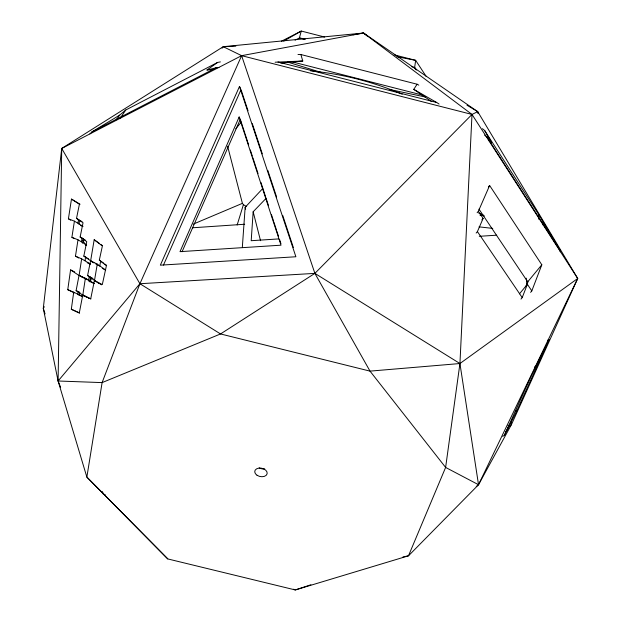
<?xml version="1.0" encoding="UTF-8"?>
<svg xmlns="http://www.w3.org/2000/svg" width="621" height="621" viewBox="0 0 621 621"><rect width="100%" height="100%" fill="white"/><g stroke="black" fill="none" stroke-linecap="round" stroke-linejoin="round"><path stroke-width="0.93" d="M476.253 486.507L478.527 484.722L577.716 278.48L471.999 114.443L363.541 33.014L241.623 55.665L61.72 148.45L58.102 380.999L86.862 477.107L167.81 558.939L295.293 589.95L408.494 555.811L478.527 484.722L511.432 424.593L577.716 278.48L477.72 111.64L363.541 33.014L223.257 46.691L61.72 148.45L43.284 308.365L58.102 380.999L60.602 387.263M90.371 276.826L90.061 282.058L91.846 277.548M79.441 294.959L79.612 292.204M82.624 243.176L83.431 238.938M265.866 198.588L253.158 211.761L251.202 240.707L278.798 238.906M242.345 247.174L245.155 207.305L262.885 188.38M78.999 224.282L79.504 220.471M74.349 292.895L67.759 289.697L70.569 269.902L74.691 271.92M79.604 313.209L71.314 309.25L73.713 292.196L67.759 289.697M78.005 292.025L78.021 294.649M81.118 276.547L79.108 275.367L81.654 258.856L75.475 256.139L77.998 239.815L71.904 237.292L74.411 221.154L68.411 218.802L71.477 199.093L80.062 204.27M86.303 297.009L82.818 294.983L85.38 278.278L79.108 275.367M85.038 260.688L85.675 256.613M83.121 277.463L88.663 280.133L89.121 277.191M77.951 223.172L78.533 219.477M81.444 241.864L82.073 237.835M93.034 262.504L90.635 260.82L94.19 239.729L99.43 243.455M96.302 281.771L94.493 280.498L97.264 264.104L90.635 260.82M99.733 266.324L100.594 261.27M70.569 269.902L79.022 275.476L76.111 290.589L82.733 295.084L79.333 312.798L71.314 309.25M93.01 262.38L83.819 256.1L86.761 241.647L80.132 237.051L83.043 222.745L76.523 218.375L79.403 204.208L71.477 199.093M96.294 281.701L87.577 275.53L90.55 260.929M94.408 280.599L90.705 298.833L82.818 294.983M94.493 280.498L102.31 284.581L106.408 265.718L99.321 260.106L102.38 245.994L94.19 239.729M237.16 225.004L243.409 204.635L242.407 203.354L227.604 146.214M530.598 292.367L531.809 290.9L541.815 264.794L489.627 185.485L488.385 186.921M520.98 299.081L522.214 297.591L527.369 284.294L531.809 290.9M525.785 286.762L527.718 281.818L541.815 264.794M476.167 233.046L477.417 231.594L483.115 218.406L478.349 211.311L489.627 185.485M239.139 117.004L180.005 251.652L281.01 245.186L239.139 117.004L239.923 118.541M182.054 251.761L240.311 119.31L241.142 121.84M163.455 265.105L241.026 89.587L248.02 110.701M239.489 86.443L160.35 265.167L295.883 256.76L239.489 86.443L240.637 88.803M502.746 436.322L504.392 435.298L531.009 376.411L549.158 339.423L547.559 340.339M505.339 431.642L506.953 430.648L509.593 424.803L507.978 425.804M506.953 430.648L517.138 410.101L549.158 339.423M504.392 435.298L509.593 424.803M44.332 306.735L43.284 308.365L45.069 313.9M431.215 101.262L413.765 89.346L417.102 84.223L418.787 85.147M120.373 118.044L125.76 109.995L217.591 62.434L220.408 61.898M116.251 119.791L119.682 115.126L125.76 109.995M222.077 48.228L223.257 46.691L235.817 46.164M235.801 128.795L241.282 122.104M519.459 293.849L527.369 284.294M481.888 219.834L483.115 218.406M477.114 212.739L478.349 211.311M509.43 426.689L511.432 424.593L511.246 422.668M89.905 133.911L91.955 131.877L119.682 115.126M577.716 278.48L459.936 363.533L370.015 371.125L220.533 333.951L139.911 283.727L61.72 148.45M213.663 69.373L206.956 70.002L217.591 62.434M515.492 411.102L517.138 410.101M534.526 367.011L536.179 366.041M283.673 41.118L301.263 31.05L324.698 37.05M91.955 131.877L216.085 67.813L218.949 67.487M281.476 41.211L301.263 31.05L299.384 37.966L295.091 40.155M477.96 113.55L477.72 111.64L471.999 114.443L314.886 273.38L220.533 333.951L102.108 382.606L58.102 380.999L139.911 283.727L241.623 55.665L471.999 114.443L459.936 363.533L445.622 467.427L408.494 555.811L402.928 556.967M193.263 224.119L242.407 203.354M310.896 584.772L295.293 589.95L293.516 589.205M206.956 70.002L216.085 67.813M353.038 34.753L363.541 33.014L367.298 36.08M280.739 63.07L302.776 61.005L300.859 54.524L297.995 54.493M275.126 62.209L302.776 61.005M192.432 227.791L244.674 224.243M479.28 236.306L496.707 235.196M479.039 226.867L492.763 228.396M479.924 215.091L484.473 215.953M305.051 39.061L299.384 37.966L305.004 39.402M396.749 56.705L415.651 60.338L426.185 76.437M389.212 89.432L425.3 96.961M411.839 66.742L414.649 67.464L416.349 69.808M300.859 54.524L417.102 84.223M291.715 61.72L422.831 95.184M277.975 61.991L436.672 102.488L439.07 104.049M394.087 54.819L415.651 60.338L414.649 67.464L416.241 69.886M287.562 62.038L320.746 72.284M80.388 225.431L81.141 225.734M81.522 225.881L82.663 226.323M85.488 244.62L86.257 244.946M78.393 294.812L79.519 295.285M79.892 295.441L82.531 296.551M478.713 213.065L483.146 214.959M87.196 262.73L87.98 263.071M88.368 263.242L90.317 264.096M91.101 282.097L92.599 282.796M92.979 282.966L94.105 283.494M90.876 298.949L82.733 295.084M76.111 290.589L78.603 291.785M79.232 292.087L79.853 292.39M80.598 276.244L82.616 277.214M73.713 292.196L83.043 296.729M223.257 46.691L241.623 55.665L314.886 273.38L370.015 371.125L445.622 467.427L478.527 484.722L459.936 363.533L314.886 273.38L139.911 283.727L102.108 382.606L86.862 477.107L167.81 558.939M102.271 268.458L102.667 268.66M103.459 269.048L105.05 269.84M102.38 491.979L103.094 493.773L105.64 495.147M413.765 89.346L436.672 102.488M88.415 298.227L88.943 298.538M96.783 281.988L97.272 282.276M97.761 282.555L99.22 283.409M99.709 283.688L100.198 283.976M100.687 284.255L101.658 284.822M81.63 276.85L82.151 277.145M82.663 277.447L83.183 277.75M84.215 278.348L84.728 278.65M85.248 278.953L85.76 279.256M88.345 280.754L88.857 281.057M93.492 262.667L93.973 262.947M95.898 264.072L96.379 264.36M97.815 265.198L98.297 265.485M87.577 275.53L93.111 278.79M85.38 278.278L94.074 283.386M75.475 256.139L78.603 257.994M83.819 256.1L88.547 258.903M81.654 258.856L90.317 263.979M77.998 239.815L86.629 244.953M71.904 237.292L74.248 238.689M466.992 105.221L477.72 111.64M80.132 237.051L85.636 240.335M76.523 218.375L82.003 221.666M74.411 221.154L83.02 226.308M68.411 218.802L70.747 220.199M243.409 204.635L246.692 206.692M88.151 279.792L88.663 280.133M488.323 140.276L491.498 142.45L484.636 130.488L482.424 128.679M98.304 283.16L98.801 283.51M97.264 264.104L105.686 270.042M100.92 244.519L102.418 245.582M99.321 260.106L103.831 263.312M104.957 264.119L106.641 265.314M484.527 135.099L486.81 136.767L491.498 142.45M477.417 231.594L522.214 297.591M478.97 209.137L527.718 281.818M486.81 136.767L559.777 250.022L560.289 251.831M82.787 240.482L85.861 245.241M484.636 130.488L538.741 214.579L559.777 250.022M88.368 279.334L89.494 281.15M252.281 123.556L262.318 153.861M267.798 170.387L276.617 197.012M282.702 215.378L293.353 247.507M241.693 123.532L242.516 126.063M242.795 126.909L245.016 133.701M245.295 134.555L247.531 141.394M247.81 142.248L248.648 144.833M250.333 149.995L252.32 156.065M252.887 157.796L255.448 165.644M255.736 166.521L258.025 173.546M260.913 182.388L262.947 188.613M263.242 189.506L265.578 196.671M265.873 197.563L268.52 205.683M271.486 214.757L273.574 221.154M273.877 222.07L276.578 230.352M276.85 231.183L278.487 236.182M279.574 239.52L280.948 243.719M102.504 491.925L103.094 493.773M245.155 207.305L245.637 209.176M253.158 211.761L260.525 240.715M526.228 278.154L526.95 284.697M542.855 222.225L543.134 225.105M527.671 281.103L527.819 282.671M538.741 214.579L538.795 219.252M310.601 70.864A238.782 183.459 12 0 1 402.222 94.245M264.709 468.917A6.28 4.223 12 0 1 259.213 467.846M257.047 475.275A6.319 4.223 12 0 0 267.131 473.769A6.319 4.223 12 0 0 258.724 468.149A6.319 4.223 12 0 0 257.047 475.275"/></g></svg>
